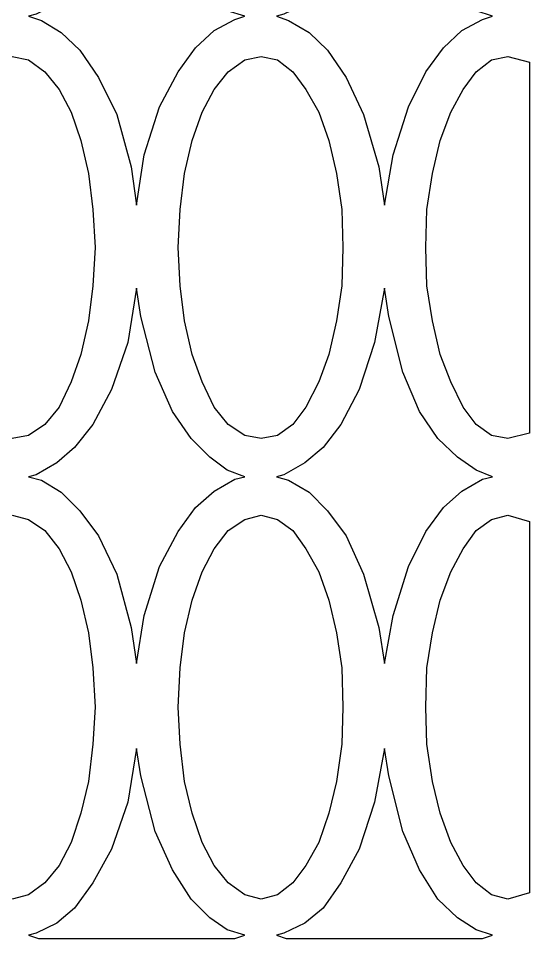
# Model space of a CAD drawing. Header units: centimetres. Extents: x 1.91 to 7.97, y -2.57 to 2.94.
# Drawn here: x 6.441 to 7.973, y -2.574 to 0.184 of the extents above; entities that cross this region are included whole.
import ezdxf

# ---------------------------------------------------------------- set-up
doc = ezdxf.new("R2010")
doc.units = ezdxf.units.CM
doc.header["$MEASUREMENT"] = 0
doc.layers.add('layer 1', color=7, linetype='Continuous')

msp = doc.modelspace()

# ---------------------------------------------------------------- linework, layer by layer
at = {"layer": 'layer 1', "color": 250, "lineweight": 30}
for points, knots in [([(6.79568, 0.75319), (6.79568, 0.75319), (6.80876, 0.66813), (6.80876, 0.66813), (6.80876, 0.66813), (6.80876, 0.66813), (6.85129, 0.50457), (6.85129, 0.50457), (6.85129, 0.50457), (6.85129, 0.50457), (6.90363, 0.3868), (6.90363, 0.3868), (6.90363, 0.3868), (6.90363, 0.3868), (6.95924, 0.30175), (6.95924, 0.30175), (6.95924, 0.30175), (6.95924, 0.30175), (7.01486, 0.24286), (7.01486, 0.24286), (7.01486, 0.24286), (7.01486, 0.24286), (7.0672, 0.20688), (7.0672, 0.20688), (7.0672, 0.20688), (7.0672, 0.20688), (7.11954, 0.19052), (7.11954, 0.19052), (7.11954, 0.19052), (7.11954, 0.19052), (7.0901, 0.18071), (7.0901, 0.18071), (7.0901, 0.18071), (7.0901, 0.18071), (7.02794, 0.14799), (7.02794, 0.14799), (7.02794, 0.14799), (7.02794, 0.14799), (6.97233, 0.09565), (6.97233, 0.09565), (6.97233, 0.09565), (6.97233, 0.09565), (6.91999, 0.02368), (6.91999, 0.02368), (6.91999, 0.02368), (6.91999, 0.02368), (6.86438, -0.081), (6.86438, -0.081), (6.86438, -0.081), (6.86438, -0.081), (6.81858, -0.22494), (6.81858, -0.22494), (6.81858, -0.22494), (6.81858, -0.22494), (6.79568, -0.37542), (6.79568, -0.37542), (6.79568, -0.37542), (6.79568, -0.37542), (6.77932, -0.26092), (6.77932, -0.26092), (6.77932, -0.26092), (6.77932, -0.26092), (6.73679, -0.1039), (6.73679, -0.1039), (6.73679, -0.1039), (6.73679, -0.1039), (6.68118, 0.00733), (6.68118, 0.00733), (6.68118, 0.00733), (6.68118, 0.00733), (6.62557, 0.08911), (6.62557, 0.08911), (6.62557, 0.08911), (6.62557, 0.08911), (6.56996, 0.14145), (6.56996, 0.14145), (6.56996, 0.14145), (6.56996, 0.14145), (6.51107, 0.17743), (6.51107, 0.17743), (6.51107, 0.17743), (6.51107, 0.17743), (6.47182, 0.19052), (6.47182, 0.19052), (6.47182, 0.19052), (6.47182, 0.19052), (6.49471, 0.19706), (6.49471, 0.19706), (6.49471, 0.19706), (6.49471, 0.19706), (6.55687, 0.22651), (6.55687, 0.22651), (6.55687, 0.22651), (6.55687, 0.22651), (6.60921, 0.2723), (6.60921, 0.2723), (6.60921, 0.2723), (6.60921, 0.2723), (6.66483, 0.34427), (6.66483, 0.34427), (6.66483, 0.34427), (6.66483, 0.34427), (6.72044, 0.44568), (6.72044, 0.44568), (6.72044, 0.44568), (6.72044, 0.44568), (6.76951, 0.58962), (6.76951, 0.58962), (6.76951, 0.58962), (6.76951, 0.58962), (6.79568, 0.75319), (6.79568, 0.75319)], [0, 0, 0, 0, 0.0344828, 0.0344828, 0.0344828, 0.0344828, 0.0689655, 0.0689655, 0.0689655, 0.0689655, 0.1034483, 0.1034483, 0.1034483, 0.1034483, 0.137931, 0.137931, 0.137931, 0.137931, 0.1724138, 0.1724138, 0.1724138, 0.1724138, 0.2068966, 0.2068966, 0.2068966, 0.2068966, 0.2413793, 0.2413793, 0.2413793, 0.2413793, 0.2758621, 0.2758621, 0.2758621, 0.2758621, 0.3103448, 0.3103448, 0.3103448, 0.3103448, 0.3448276, 0.3448276, 0.3448276, 0.3448276, 0.3793103, 0.3793103, 0.3793103, 0.3793103, 0.4137931, 0.4137931, 0.4137931, 0.4137931, 0.4482759, 0.4482759, 0.4482759, 0.4482759, 0.4827586, 0.4827586, 0.4827586, 0.4827586, 0.5172414, 0.5172414, 0.5172414, 0.5172414, 0.5517241, 0.5517241, 0.5517241, 0.5517241, 0.5862069, 0.5862069, 0.5862069, 0.5862069, 0.6206897, 0.6206897, 0.6206897, 0.6206897, 0.6551724, 0.6551724, 0.6551724, 0.6551724, 0.6896552, 0.6896552, 0.6896552, 0.6896552, 0.7241379, 0.7241379, 0.7241379, 0.7241379, 0.7586207, 0.7586207, 0.7586207, 0.7586207, 0.7931034, 0.7931034, 0.7931034, 0.7931034, 0.8275862, 0.8275862, 0.8275862, 0.8275862, 0.862069, 0.862069, 0.862069, 0.862069, 0.8965517, 0.8965517, 0.8965517, 0.8965517, 0.9310345, 0.9310345, 0.9310345, 0.9310345, 1, 1, 1, 1]), ([(7.53827, 0.75319), (7.53827, 0.75319), (7.55135, 0.66813), (7.55135, 0.66813), (7.55135, 0.66813), (7.55135, 0.66813), (7.59388, 0.50457), (7.59388, 0.50457), (7.59388, 0.50457), (7.59388, 0.50457), (7.64295, 0.3868), (7.64295, 0.3868), (7.64295, 0.3868), (7.64295, 0.3868), (7.69856, 0.30175), (7.69856, 0.30175), (7.69856, 0.30175), (7.69856, 0.30175), (7.75745, 0.24286), (7.75745, 0.24286), (7.75745, 0.24286), (7.75745, 0.24286), (7.81306, 0.20688), (7.81306, 0.20688), (7.81306, 0.20688), (7.81306, 0.20688), (7.86213, 0.19052), (7.86213, 0.19052), (7.86213, 0.19052), (7.86213, 0.19052), (7.83269, 0.18071), (7.83269, 0.18071), (7.83269, 0.18071), (7.83269, 0.18071), (7.77053, 0.14799), (7.77053, 0.14799), (7.77053, 0.14799), (7.77053, 0.14799), (7.71492, 0.09565), (7.71492, 0.09565), (7.71492, 0.09565), (7.71492, 0.09565), (7.66258, 0.02368), (7.66258, 0.02368), (7.66258, 0.02368), (7.66258, 0.02368), (7.61023, -0.081), (7.61023, -0.081), (7.61023, -0.081), (7.61023, -0.081), (7.56444, -0.22494), (7.56444, -0.22494), (7.56444, -0.22494), (7.56444, -0.22494), (7.53827, -0.37542), (7.53827, -0.37542), (7.53827, -0.37542), (7.53827, -0.37542), (7.52191, -0.26092), (7.52191, -0.26092), (7.52191, -0.26092), (7.52191, -0.26092), (7.47611, -0.1039), (7.47611, -0.1039), (7.47611, -0.1039), (7.47611, -0.1039), (7.42377, 0.00733), (7.42377, 0.00733), (7.42377, 0.00733), (7.42377, 0.00733), (7.36816, 0.08911), (7.36816, 0.08911), (7.36816, 0.08911), (7.36816, 0.08911), (7.31255, 0.14145), (7.31255, 0.14145), (7.31255, 0.14145), (7.31255, 0.14145), (7.25039, 0.17743), (7.25039, 0.17743), (7.25039, 0.17743), (7.25039, 0.17743), (7.21441, 0.19052), (7.21441, 0.19052), (7.21441, 0.19052), (7.21441, 0.19052), (7.2373, 0.19706), (7.2373, 0.19706), (7.2373, 0.19706), (7.2373, 0.19706), (7.29946, 0.22651), (7.29946, 0.22651), (7.29946, 0.22651), (7.29946, 0.22651), (7.35507, 0.2723), (7.35507, 0.2723), (7.35507, 0.2723), (7.35507, 0.2723), (7.40741, 0.34427), (7.40741, 0.34427), (7.40741, 0.34427), (7.40741, 0.34427), (7.46302, 0.44568), (7.46302, 0.44568), (7.46302, 0.44568), (7.46302, 0.44568), (7.50883, 0.58962), (7.50883, 0.58962), (7.50883, 0.58962), (7.50883, 0.58962), (7.53827, 0.75319), (7.53827, 0.75319)], [0, 0, 0, 0, 0.0344828, 0.0344828, 0.0344828, 0.0344828, 0.0689655, 0.0689655, 0.0689655, 0.0689655, 0.1034483, 0.1034483, 0.1034483, 0.1034483, 0.137931, 0.137931, 0.137931, 0.137931, 0.1724138, 0.1724138, 0.1724138, 0.1724138, 0.2068966, 0.2068966, 0.2068966, 0.2068966, 0.2413793, 0.2413793, 0.2413793, 0.2413793, 0.2758621, 0.2758621, 0.2758621, 0.2758621, 0.3103448, 0.3103448, 0.3103448, 0.3103448, 0.3448276, 0.3448276, 0.3448276, 0.3448276, 0.3793103, 0.3793103, 0.3793103, 0.3793103, 0.4137931, 0.4137931, 0.4137931, 0.4137931, 0.4482759, 0.4482759, 0.4482759, 0.4482759, 0.4827586, 0.4827586, 0.4827586, 0.4827586, 0.5172414, 0.5172414, 0.5172414, 0.5172414, 0.5517241, 0.5517241, 0.5517241, 0.5517241, 0.5862069, 0.5862069, 0.5862069, 0.5862069, 0.6206897, 0.6206897, 0.6206897, 0.6206897, 0.6551724, 0.6551724, 0.6551724, 0.6551724, 0.6896552, 0.6896552, 0.6896552, 0.6896552, 0.7241379, 0.7241379, 0.7241379, 0.7241379, 0.7586207, 0.7586207, 0.7586207, 0.7586207, 0.7931034, 0.7931034, 0.7931034, 0.7931034, 0.8275862, 0.8275862, 0.8275862, 0.8275862, 0.862069, 0.862069, 0.862069, 0.862069, 0.8965517, 0.8965517, 0.8965517, 0.8965517, 0.9310345, 0.9310345, 0.9310345, 0.9310345, 1, 1, 1, 1]), ([(6.67137, -0.503), (6.67137, -0.503), (6.66483, -0.3885), (6.66483, -0.3885), (6.66483, -0.3885), (6.66483, -0.3885), (6.65174, -0.28055), (6.65174, -0.28055), (6.65174, -0.28055), (6.65174, -0.28055), (6.62884, -0.18241), (6.62884, -0.18241), (6.62884, -0.18241), (6.62884, -0.18241), (6.5994, -0.09735), (6.5994, -0.09735), (6.5994, -0.09735), (6.5994, -0.09735), (6.56341, -0.02866), (6.56341, -0.02866), (6.56341, -0.02866), (6.56341, -0.02866), (6.52088, 0.02368), (6.52088, 0.02368), (6.52088, 0.02368), (6.52088, 0.02368), (6.47182, 0.05967), (6.47182, 0.05967), (6.47182, 0.05967), (6.47182, 0.05967), (6.42275, 0.06948), (6.42275, 0.06948), (6.42275, 0.06948), (6.42275, 0.06948), (6.37695, 0.05967), (6.37695, 0.05967), (6.37695, 0.05967), (6.37695, 0.05967), (6.33115, 0.02368), (6.33115, 0.02368), (6.33115, 0.02368), (6.33115, 0.02368), (6.28862, -0.02866), (6.28862, -0.02866), (6.28862, -0.02866), (6.28862, -0.02866), (6.24936, -0.09735), (6.24936, -0.09735), (6.24936, -0.09735), (6.24936, -0.09735), (6.21993, -0.18241), (6.21993, -0.18241), (6.21993, -0.18241), (6.21993, -0.18241), (6.19702, -0.28055), (6.19702, -0.28055), (6.19702, -0.28055), (6.19702, -0.28055), (6.18067, -0.3885), (6.18067, -0.3885), (6.18067, -0.3885), (6.18067, -0.3885), (6.1774, -0.503), (6.1774, -0.503), (6.1774, -0.503), (6.1774, -0.503), (6.18067, -0.6175), (6.18067, -0.6175), (6.18067, -0.6175), (6.18067, -0.6175), (6.19702, -0.72218), (6.19702, -0.72218), (6.19702, -0.72218), (6.19702, -0.72218), (6.21993, -0.82358), (6.21993, -0.82358), (6.21993, -0.82358), (6.21993, -0.82358), (6.24936, -0.90537), (6.24936, -0.90537), (6.24936, -0.90537), (6.24936, -0.90537), (6.28862, -0.98061), (6.28862, -0.98061), (6.28862, -0.98061), (6.28862, -0.98061), (6.33115, -1.03295), (6.33115, -1.03295), (6.33115, -1.03295), (6.33115, -1.03295), (6.37695, -1.06567), (6.37695, -1.06567), (6.37695, -1.06567), (6.37695, -1.06567), (6.42275, -1.07548), (6.42275, -1.07548), (6.42275, -1.07548), (6.42275, -1.07548), (6.47182, -1.06567), (6.47182, -1.06567), (6.47182, -1.06567), (6.47182, -1.06567), (6.52088, -1.03295), (6.52088, -1.03295), (6.52088, -1.03295), (6.52088, -1.03295), (6.56341, -0.98061), (6.56341, -0.98061), (6.56341, -0.98061), (6.56341, -0.98061), (6.5994, -0.90537), (6.5994, -0.90537), (6.5994, -0.90537), (6.5994, -0.90537), (6.62884, -0.82358), (6.62884, -0.82358), (6.62884, -0.82358), (6.62884, -0.82358), (6.65174, -0.72218), (6.65174, -0.72218), (6.65174, -0.72218), (6.65174, -0.72218), (6.66483, -0.6175), (6.66483, -0.6175), (6.66483, -0.6175), (6.66483, -0.6175), (6.67137, -0.503), (6.67137, -0.503)], [0, 0, 0, 0, 0.030303, 0.030303, 0.030303, 0.030303, 0.0606061, 0.0606061, 0.0606061, 0.0606061, 0.0909091, 0.0909091, 0.0909091, 0.0909091, 0.1212121, 0.1212121, 0.1212121, 0.1212121, 0.1515152, 0.1515152, 0.1515152, 0.1515152, 0.1818182, 0.1818182, 0.1818182, 0.1818182, 0.2121212, 0.2121212, 0.2121212, 0.2121212, 0.2424242, 0.2424242, 0.2424242, 0.2424242, 0.2727273, 0.2727273, 0.2727273, 0.2727273, 0.3030303, 0.3030303, 0.3030303, 0.3030303, 0.3333333, 0.3333333, 0.3333333, 0.3333333, 0.3636364, 0.3636364, 0.3636364, 0.3636364, 0.3939394, 0.3939394, 0.3939394, 0.3939394, 0.4242424, 0.4242424, 0.4242424, 0.4242424, 0.4545455, 0.4545455, 0.4545455, 0.4545455, 0.4848485, 0.4848485, 0.4848485, 0.4848485, 0.5151515, 0.5151515, 0.5151515, 0.5151515, 0.5454545, 0.5454545, 0.5454545, 0.5454545, 0.5757576, 0.5757576, 0.5757576, 0.5757576, 0.6060606, 0.6060606, 0.6060606, 0.6060606, 0.6363636, 0.6363636, 0.6363636, 0.6363636, 0.6666667, 0.6666667, 0.6666667, 0.6666667, 0.6969697, 0.6969697, 0.6969697, 0.6969697, 0.7272727, 0.7272727, 0.7272727, 0.7272727, 0.7575758, 0.7575758, 0.7575758, 0.7575758, 0.7878788, 0.7878788, 0.7878788, 0.7878788, 0.8181818, 0.8181818, 0.8181818, 0.8181818, 0.8484848, 0.8484848, 0.8484848, 0.8484848, 0.8787879, 0.8787879, 0.8787879, 0.8787879, 0.9090909, 0.9090909, 0.9090909, 0.9090909, 0.9393939, 0.9393939, 0.9393939, 0.9393939, 1, 1, 1, 1]), ([(7.41396, -0.503), (7.41396, -0.503), (7.41068, -0.3885), (7.41068, -0.3885), (7.41068, -0.3885), (7.41068, -0.3885), (7.39433, -0.28055), (7.39433, -0.28055), (7.39433, -0.28055), (7.39433, -0.28055), (7.37143, -0.18241), (7.37143, -0.18241), (7.37143, -0.18241), (7.37143, -0.18241), (7.34199, -0.09735), (7.34199, -0.09735), (7.34199, -0.09735), (7.34199, -0.09735), (7.30273, -0.02866), (7.30273, -0.02866), (7.30273, -0.02866), (7.30273, -0.02866), (7.26348, 0.02368), (7.26348, 0.02368), (7.26348, 0.02368), (7.26348, 0.02368), (7.21768, 0.05967), (7.21768, 0.05967), (7.21768, 0.05967), (7.21768, 0.05967), (7.16861, 0.06948), (7.16861, 0.06948), (7.16861, 0.06948), (7.16861, 0.06948), (7.11954, 0.05967), (7.11954, 0.05967), (7.11954, 0.05967), (7.11954, 0.05967), (7.07047, 0.02368), (7.07047, 0.02368), (7.07047, 0.02368), (7.07047, 0.02368), (7.02794, -0.02866), (7.02794, -0.02866), (7.02794, -0.02866), (7.02794, -0.02866), (6.99195, -0.09735), (6.99195, -0.09735), (6.99195, -0.09735), (6.99195, -0.09735), (6.96251, -0.18241), (6.96251, -0.18241), (6.96251, -0.18241), (6.96251, -0.18241), (6.93961, -0.28055), (6.93961, -0.28055), (6.93961, -0.28055), (6.93961, -0.28055), (6.92653, -0.3885), (6.92653, -0.3885), (6.92653, -0.3885), (6.92653, -0.3885), (6.91999, -0.503), (6.91999, -0.503), (6.91999, -0.503), (6.91999, -0.503), (6.92653, -0.6175), (6.92653, -0.6175), (6.92653, -0.6175), (6.92653, -0.6175), (6.93961, -0.72218), (6.93961, -0.72218), (6.93961, -0.72218), (6.93961, -0.72218), (6.96251, -0.82358), (6.96251, -0.82358), (6.96251, -0.82358), (6.96251, -0.82358), (6.99195, -0.90537), (6.99195, -0.90537), (6.99195, -0.90537), (6.99195, -0.90537), (7.02794, -0.98061), (7.02794, -0.98061), (7.02794, -0.98061), (7.02794, -0.98061), (7.07047, -1.03295), (7.07047, -1.03295), (7.07047, -1.03295), (7.07047, -1.03295), (7.11954, -1.06567), (7.11954, -1.06567), (7.11954, -1.06567), (7.11954, -1.06567), (7.16861, -1.07548), (7.16861, -1.07548), (7.16861, -1.07548), (7.16861, -1.07548), (7.21768, -1.06567), (7.21768, -1.06567), (7.21768, -1.06567), (7.21768, -1.06567), (7.26348, -1.03295), (7.26348, -1.03295), (7.26348, -1.03295), (7.26348, -1.03295), (7.30273, -0.98061), (7.30273, -0.98061), (7.30273, -0.98061), (7.30273, -0.98061), (7.34199, -0.90537), (7.34199, -0.90537), (7.34199, -0.90537), (7.34199, -0.90537), (7.37143, -0.82358), (7.37143, -0.82358), (7.37143, -0.82358), (7.37143, -0.82358), (7.39433, -0.72218), (7.39433, -0.72218), (7.39433, -0.72218), (7.39433, -0.72218), (7.41068, -0.6175), (7.41068, -0.6175), (7.41068, -0.6175), (7.41068, -0.6175), (7.41396, -0.503), (7.41396, -0.503)], [0, 0, 0, 0, 0.030303, 0.030303, 0.030303, 0.030303, 0.0606061, 0.0606061, 0.0606061, 0.0606061, 0.0909091, 0.0909091, 0.0909091, 0.0909091, 0.1212121, 0.1212121, 0.1212121, 0.1212121, 0.1515152, 0.1515152, 0.1515152, 0.1515152, 0.1818182, 0.1818182, 0.1818182, 0.1818182, 0.2121212, 0.2121212, 0.2121212, 0.2121212, 0.2424242, 0.2424242, 0.2424242, 0.2424242, 0.2727273, 0.2727273, 0.2727273, 0.2727273, 0.3030303, 0.3030303, 0.3030303, 0.3030303, 0.3333333, 0.3333333, 0.3333333, 0.3333333, 0.3636364, 0.3636364, 0.3636364, 0.3636364, 0.3939394, 0.3939394, 0.3939394, 0.3939394, 0.4242424, 0.4242424, 0.4242424, 0.4242424, 0.4545455, 0.4545455, 0.4545455, 0.4545455, 0.4848485, 0.4848485, 0.4848485, 0.4848485, 0.5151515, 0.5151515, 0.5151515, 0.5151515, 0.5454545, 0.5454545, 0.5454545, 0.5454545, 0.5757576, 0.5757576, 0.5757576, 0.5757576, 0.6060606, 0.6060606, 0.6060606, 0.6060606, 0.6363636, 0.6363636, 0.6363636, 0.6363636, 0.6666667, 0.6666667, 0.6666667, 0.6666667, 0.6969697, 0.6969697, 0.6969697, 0.6969697, 0.7272727, 0.7272727, 0.7272727, 0.7272727, 0.7575758, 0.7575758, 0.7575758, 0.7575758, 0.7878788, 0.7878788, 0.7878788, 0.7878788, 0.8181818, 0.8181818, 0.8181818, 0.8181818, 0.8484848, 0.8484848, 0.8484848, 0.8484848, 0.8787879, 0.8787879, 0.8787879, 0.8787879, 0.9090909, 0.9090909, 0.9090909, 0.9090909, 0.9393939, 0.9393939, 0.9393939, 0.9393939, 1, 1, 1, 1]), ([(7.97335, 0.05313), (7.97335, 0.05313), (7.90792, 0.06948), (7.90792, 0.06948), (7.90792, 0.06948), (7.90792, 0.06948), (7.85886, 0.05967), (7.85886, 0.05967), (7.85886, 0.05967), (7.85886, 0.05967), (7.81306, 0.02368), (7.81306, 0.02368), (7.81306, 0.02368), (7.81306, 0.02368), (7.7738, -0.02866), (7.7738, -0.02866), (7.7738, -0.02866), (7.7738, -0.02866), (7.73782, -0.09735), (7.73782, -0.09735), (7.73782, -0.09735), (7.73782, -0.09735), (7.7051, -0.18241), (7.7051, -0.18241), (7.7051, -0.18241), (7.7051, -0.18241), (7.6822, -0.28055), (7.6822, -0.28055), (7.6822, -0.28055), (7.6822, -0.28055), (7.66585, -0.3885), (7.66585, -0.3885), (7.66585, -0.3885), (7.66585, -0.3885), (7.66258, -0.503), (7.66258, -0.503), (7.66258, -0.503), (7.66258, -0.503), (7.66585, -0.6175), (7.66585, -0.6175), (7.66585, -0.6175), (7.66585, -0.6175), (7.6822, -0.72218), (7.6822, -0.72218), (7.6822, -0.72218), (7.6822, -0.72218), (7.7051, -0.82358), (7.7051, -0.82358), (7.7051, -0.82358), (7.7051, -0.82358), (7.73782, -0.90537), (7.73782, -0.90537), (7.73782, -0.90537), (7.73782, -0.90537), (7.7738, -0.98061), (7.7738, -0.98061), (7.7738, -0.98061), (7.7738, -0.98061), (7.81306, -1.03295), (7.81306, -1.03295), (7.81306, -1.03295), (7.81306, -1.03295), (7.85886, -1.06567), (7.85886, -1.06567), (7.85886, -1.06567), (7.85886, -1.06567), (7.90792, -1.07548), (7.90792, -1.07548), (7.90792, -1.07548), (7.90792, -1.07548), (7.97335, -1.05912), (7.97335, -1.05912), (7.97335, -1.05912), (7.97335, -1.05912), (7.97335, 0.05313), (7.97335, 0.05313)], [0, 0, 0, 0, 0.05, 0.05, 0.05, 0.05, 0.1, 0.1, 0.1, 0.1, 0.15, 0.15, 0.15, 0.15, 0.2, 0.2, 0.2, 0.2, 0.25, 0.25, 0.25, 0.25, 0.3, 0.3, 0.3, 0.3, 0.35, 0.35, 0.35, 0.35, 0.4, 0.4, 0.4, 0.4, 0.45, 0.45, 0.45, 0.45, 0.5, 0.5, 0.5, 0.5, 0.55, 0.55, 0.55, 0.55, 0.6, 0.6, 0.6, 0.6, 0.65, 0.65, 0.65, 0.65, 0.7, 0.7, 0.7, 0.7, 0.75, 0.75, 0.75, 0.75, 0.8, 0.8, 0.8, 0.8, 0.85, 0.85, 0.85, 0.85, 0.9, 0.9, 0.9, 0.9, 1, 1, 1, 1]), ([(6.79568, -0.62404), (6.79568, -0.62404), (6.80876, -0.70909), (6.80876, -0.70909), (6.80876, -0.70909), (6.80876, -0.70909), (6.85129, -0.87593), (6.85129, -0.87593), (6.85129, -0.87593), (6.85129, -0.87593), (6.90363, -0.9937), (6.90363, -0.9937), (6.90363, -0.9937), (6.90363, -0.9937), (6.95924, -1.07548), (6.95924, -1.07548), (6.95924, -1.07548), (6.95924, -1.07548), (7.01486, -1.1311), (7.01486, -1.1311), (7.01486, -1.1311), (7.01486, -1.1311), (7.0672, -1.17035), (7.0672, -1.17035), (7.0672, -1.17035), (7.0672, -1.17035), (7.11954, -1.18998), (7.11954, -1.18998), (7.11954, -1.18998), (7.11954, -1.18998), (7.0901, -1.19652), (7.0901, -1.19652), (7.0901, -1.19652), (7.0901, -1.19652), (7.02794, -1.23249), (7.02794, -1.23249), (7.02794, -1.23249), (7.02794, -1.23249), (6.97233, -1.28157), (6.97233, -1.28157), (6.97233, -1.28157), (6.97233, -1.28157), (6.91999, -1.35354), (6.91999, -1.35354), (6.91999, -1.35354), (6.91999, -1.35354), (6.86438, -1.45822), (6.86438, -1.45822), (6.86438, -1.45822), (6.86438, -1.45822), (6.81858, -1.60543), (6.81858, -1.60543), (6.81858, -1.60543), (6.81858, -1.60543), (6.79568, -1.74937), (6.79568, -1.74937), (6.79568, -1.74937), (6.79568, -1.74937), (6.77932, -1.64141), (6.77932, -1.64141), (6.77932, -1.64141), (6.77932, -1.64141), (6.73679, -1.48113), (6.73679, -1.48113), (6.73679, -1.48113), (6.73679, -1.48113), (6.68118, -1.36663), (6.68118, -1.36663), (6.68118, -1.36663), (6.68118, -1.36663), (6.62557, -1.29139), (6.62557, -1.29139), (6.62557, -1.29139), (6.62557, -1.29139), (6.56996, -1.23578), (6.56996, -1.23578), (6.56996, -1.23578), (6.56996, -1.23578), (6.51107, -1.19979), (6.51107, -1.19979), (6.51107, -1.19979), (6.51107, -1.19979), (6.47182, -1.18998), (6.47182, -1.18998), (6.47182, -1.18998), (6.47182, -1.18998), (6.49471, -1.18344), (6.49471, -1.18344), (6.49471, -1.18344), (6.49471, -1.18344), (6.55687, -1.14745), (6.55687, -1.14745), (6.55687, -1.14745), (6.55687, -1.14745), (6.60921, -1.10165), (6.60921, -1.10165), (6.60921, -1.10165), (6.60921, -1.10165), (6.66483, -1.03295), (6.66483, -1.03295), (6.66483, -1.03295), (6.66483, -1.03295), (6.72044, -0.92827), (6.72044, -0.92827), (6.72044, -0.92827), (6.72044, -0.92827), (6.76951, -0.7876), (6.76951, -0.7876), (6.76951, -0.7876), (6.76951, -0.7876), (6.79568, -0.62404), (6.79568, -0.62404)], [0, 0, 0, 0, 0.0344828, 0.0344828, 0.0344828, 0.0344828, 0.0689655, 0.0689655, 0.0689655, 0.0689655, 0.1034483, 0.1034483, 0.1034483, 0.1034483, 0.137931, 0.137931, 0.137931, 0.137931, 0.1724138, 0.1724138, 0.1724138, 0.1724138, 0.2068966, 0.2068966, 0.2068966, 0.2068966, 0.2413793, 0.2413793, 0.2413793, 0.2413793, 0.2758621, 0.2758621, 0.2758621, 0.2758621, 0.3103448, 0.3103448, 0.3103448, 0.3103448, 0.3448276, 0.3448276, 0.3448276, 0.3448276, 0.3793103, 0.3793103, 0.3793103, 0.3793103, 0.4137931, 0.4137931, 0.4137931, 0.4137931, 0.4482759, 0.4482759, 0.4482759, 0.4482759, 0.4827586, 0.4827586, 0.4827586, 0.4827586, 0.5172414, 0.5172414, 0.5172414, 0.5172414, 0.5517241, 0.5517241, 0.5517241, 0.5517241, 0.5862069, 0.5862069, 0.5862069, 0.5862069, 0.6206897, 0.6206897, 0.6206897, 0.6206897, 0.6551724, 0.6551724, 0.6551724, 0.6551724, 0.6896552, 0.6896552, 0.6896552, 0.6896552, 0.7241379, 0.7241379, 0.7241379, 0.7241379, 0.7586207, 0.7586207, 0.7586207, 0.7586207, 0.7931034, 0.7931034, 0.7931034, 0.7931034, 0.8275862, 0.8275862, 0.8275862, 0.8275862, 0.862069, 0.862069, 0.862069, 0.862069, 0.8965517, 0.8965517, 0.8965517, 0.8965517, 0.9310345, 0.9310345, 0.9310345, 0.9310345, 1, 1, 1, 1]), ([(7.53827, -0.62404), (7.53827, -0.62404), (7.55135, -0.70909), (7.55135, -0.70909), (7.55135, -0.70909), (7.55135, -0.70909), (7.59388, -0.87593), (7.59388, -0.87593), (7.59388, -0.87593), (7.59388, -0.87593), (7.64295, -0.9937), (7.64295, -0.9937), (7.64295, -0.9937), (7.64295, -0.9937), (7.69856, -1.07548), (7.69856, -1.07548), (7.69856, -1.07548), (7.69856, -1.07548), (7.75745, -1.1311), (7.75745, -1.1311), (7.75745, -1.1311), (7.75745, -1.1311), (7.81306, -1.17035), (7.81306, -1.17035), (7.81306, -1.17035), (7.81306, -1.17035), (7.86213, -1.18998), (7.86213, -1.18998), (7.86213, -1.18998), (7.86213, -1.18998), (7.83269, -1.19652), (7.83269, -1.19652), (7.83269, -1.19652), (7.83269, -1.19652), (7.77053, -1.23249), (7.77053, -1.23249), (7.77053, -1.23249), (7.77053, -1.23249), (7.71492, -1.28157), (7.71492, -1.28157), (7.71492, -1.28157), (7.71492, -1.28157), (7.66258, -1.35354), (7.66258, -1.35354), (7.66258, -1.35354), (7.66258, -1.35354), (7.61023, -1.45822), (7.61023, -1.45822), (7.61023, -1.45822), (7.61023, -1.45822), (7.56444, -1.60543), (7.56444, -1.60543), (7.56444, -1.60543), (7.56444, -1.60543), (7.53827, -1.74937), (7.53827, -1.74937), (7.53827, -1.74937), (7.53827, -1.74937), (7.52191, -1.64141), (7.52191, -1.64141), (7.52191, -1.64141), (7.52191, -1.64141), (7.47611, -1.48113), (7.47611, -1.48113), (7.47611, -1.48113), (7.47611, -1.48113), (7.42377, -1.36663), (7.42377, -1.36663), (7.42377, -1.36663), (7.42377, -1.36663), (7.36816, -1.29139), (7.36816, -1.29139), (7.36816, -1.29139), (7.36816, -1.29139), (7.31255, -1.23578), (7.31255, -1.23578), (7.31255, -1.23578), (7.31255, -1.23578), (7.25039, -1.19979), (7.25039, -1.19979), (7.25039, -1.19979), (7.25039, -1.19979), (7.21441, -1.18998), (7.21441, -1.18998), (7.21441, -1.18998), (7.21441, -1.18998), (7.2373, -1.18344), (7.2373, -1.18344), (7.2373, -1.18344), (7.2373, -1.18344), (7.29946, -1.14745), (7.29946, -1.14745), (7.29946, -1.14745), (7.29946, -1.14745), (7.35507, -1.10165), (7.35507, -1.10165), (7.35507, -1.10165), (7.35507, -1.10165), (7.40741, -1.03295), (7.40741, -1.03295), (7.40741, -1.03295), (7.40741, -1.03295), (7.46302, -0.92827), (7.46302, -0.92827), (7.46302, -0.92827), (7.46302, -0.92827), (7.50883, -0.7876), (7.50883, -0.7876), (7.50883, -0.7876), (7.50883, -0.7876), (7.53827, -0.62404), (7.53827, -0.62404)], [0, 0, 0, 0, 0.0344828, 0.0344828, 0.0344828, 0.0344828, 0.0689655, 0.0689655, 0.0689655, 0.0689655, 0.1034483, 0.1034483, 0.1034483, 0.1034483, 0.137931, 0.137931, 0.137931, 0.137931, 0.1724138, 0.1724138, 0.1724138, 0.1724138, 0.2068966, 0.2068966, 0.2068966, 0.2068966, 0.2413793, 0.2413793, 0.2413793, 0.2413793, 0.2758621, 0.2758621, 0.2758621, 0.2758621, 0.3103448, 0.3103448, 0.3103448, 0.3103448, 0.3448276, 0.3448276, 0.3448276, 0.3448276, 0.3793103, 0.3793103, 0.3793103, 0.3793103, 0.4137931, 0.4137931, 0.4137931, 0.4137931, 0.4482759, 0.4482759, 0.4482759, 0.4482759, 0.4827586, 0.4827586, 0.4827586, 0.4827586, 0.5172414, 0.5172414, 0.5172414, 0.5172414, 0.5517241, 0.5517241, 0.5517241, 0.5517241, 0.5862069, 0.5862069, 0.5862069, 0.5862069, 0.6206897, 0.6206897, 0.6206897, 0.6206897, 0.6551724, 0.6551724, 0.6551724, 0.6551724, 0.6896552, 0.6896552, 0.6896552, 0.6896552, 0.7241379, 0.7241379, 0.7241379, 0.7241379, 0.7586207, 0.7586207, 0.7586207, 0.7586207, 0.7931034, 0.7931034, 0.7931034, 0.7931034, 0.8275862, 0.8275862, 0.8275862, 0.8275862, 0.862069, 0.862069, 0.862069, 0.862069, 0.8965517, 0.8965517, 0.8965517, 0.8965517, 0.9310345, 0.9310345, 0.9310345, 0.9310345, 1, 1, 1, 1]), ([(6.67137, -1.88023), (6.67137, -1.88023), (6.66483, -1.76246), (6.66483, -1.76246), (6.66483, -1.76246), (6.66483, -1.76246), (6.65174, -1.65778), (6.65174, -1.65778), (6.65174, -1.65778), (6.65174, -1.65778), (6.62884, -1.55964), (6.62884, -1.55964), (6.62884, -1.55964), (6.62884, -1.55964), (6.5994, -1.47458), (6.5994, -1.47458), (6.5994, -1.47458), (6.5994, -1.47458), (6.56341, -1.40588), (6.56341, -1.40588), (6.56341, -1.40588), (6.56341, -1.40588), (6.52088, -1.35027), (6.52088, -1.35027), (6.52088, -1.35027), (6.52088, -1.35027), (6.47182, -1.31756), (6.47182, -1.31756), (6.47182, -1.31756), (6.47182, -1.31756), (6.42275, -1.30447), (6.42275, -1.30447), (6.42275, -1.30447), (6.42275, -1.30447), (6.37695, -1.31756), (6.37695, -1.31756), (6.37695, -1.31756), (6.37695, -1.31756), (6.33115, -1.35027), (6.33115, -1.35027), (6.33115, -1.35027), (6.33115, -1.35027), (6.28862, -1.40588), (6.28862, -1.40588), (6.28862, -1.40588), (6.28862, -1.40588), (6.24936, -1.47458), (6.24936, -1.47458), (6.24936, -1.47458), (6.24936, -1.47458), (6.21993, -1.55964), (6.21993, -1.55964), (6.21993, -1.55964), (6.21993, -1.55964), (6.19702, -1.65778), (6.19702, -1.65778), (6.19702, -1.65778), (6.19702, -1.65778), (6.18067, -1.76246), (6.18067, -1.76246), (6.18067, -1.76246), (6.18067, -1.76246), (6.1774, -1.88023), (6.1774, -1.88023), (6.1774, -1.88023), (6.1774, -1.88023), (6.18067, -1.99145), (6.18067, -1.99145), (6.18067, -1.99145), (6.18067, -1.99145), (6.19702, -2.10268), (6.19702, -2.10268), (6.19702, -2.10268), (6.19702, -2.10268), (6.21993, -2.19754), (6.21993, -2.19754), (6.21993, -2.19754), (6.21993, -2.19754), (6.24936, -2.28587), (6.24936, -2.28587), (6.24936, -2.28587), (6.24936, -2.28587), (6.28862, -2.35457), (6.28862, -2.35457), (6.28862, -2.35457), (6.28862, -2.35457), (6.33115, -2.40691), (6.33115, -2.40691), (6.33115, -2.40691), (6.33115, -2.40691), (6.37695, -2.44289), (6.37695, -2.44289), (6.37695, -2.44289), (6.37695, -2.44289), (6.42275, -2.45598), (6.42275, -2.45598), (6.42275, -2.45598), (6.42275, -2.45598), (6.47182, -2.44289), (6.47182, -2.44289), (6.47182, -2.44289), (6.47182, -2.44289), (6.52088, -2.40691), (6.52088, -2.40691), (6.52088, -2.40691), (6.52088, -2.40691), (6.56341, -2.35457), (6.56341, -2.35457), (6.56341, -2.35457), (6.56341, -2.35457), (6.5994, -2.28587), (6.5994, -2.28587), (6.5994, -2.28587), (6.5994, -2.28587), (6.62884, -2.19754), (6.62884, -2.19754), (6.62884, -2.19754), (6.62884, -2.19754), (6.65174, -2.10268), (6.65174, -2.10268), (6.65174, -2.10268), (6.65174, -2.10268), (6.66483, -1.99145), (6.66483, -1.99145), (6.66483, -1.99145), (6.66483, -1.99145), (6.67137, -1.88023), (6.67137, -1.88023)], [0, 0, 0, 0, 0.030303, 0.030303, 0.030303, 0.030303, 0.0606061, 0.0606061, 0.0606061, 0.0606061, 0.0909091, 0.0909091, 0.0909091, 0.0909091, 0.1212121, 0.1212121, 0.1212121, 0.1212121, 0.1515152, 0.1515152, 0.1515152, 0.1515152, 0.1818182, 0.1818182, 0.1818182, 0.1818182, 0.2121212, 0.2121212, 0.2121212, 0.2121212, 0.2424242, 0.2424242, 0.2424242, 0.2424242, 0.2727273, 0.2727273, 0.2727273, 0.2727273, 0.3030303, 0.3030303, 0.3030303, 0.3030303, 0.3333333, 0.3333333, 0.3333333, 0.3333333, 0.3636364, 0.3636364, 0.3636364, 0.3636364, 0.3939394, 0.3939394, 0.3939394, 0.3939394, 0.4242424, 0.4242424, 0.4242424, 0.4242424, 0.4545455, 0.4545455, 0.4545455, 0.4545455, 0.4848485, 0.4848485, 0.4848485, 0.4848485, 0.5151515, 0.5151515, 0.5151515, 0.5151515, 0.5454545, 0.5454545, 0.5454545, 0.5454545, 0.5757576, 0.5757576, 0.5757576, 0.5757576, 0.6060606, 0.6060606, 0.6060606, 0.6060606, 0.6363636, 0.6363636, 0.6363636, 0.6363636, 0.6666667, 0.6666667, 0.6666667, 0.6666667, 0.6969697, 0.6969697, 0.6969697, 0.6969697, 0.7272727, 0.7272727, 0.7272727, 0.7272727, 0.7575758, 0.7575758, 0.7575758, 0.7575758, 0.7878788, 0.7878788, 0.7878788, 0.7878788, 0.8181818, 0.8181818, 0.8181818, 0.8181818, 0.8484848, 0.8484848, 0.8484848, 0.8484848, 0.8787879, 0.8787879, 0.8787879, 0.8787879, 0.9090909, 0.9090909, 0.9090909, 0.9090909, 0.9393939, 0.9393939, 0.9393939, 0.9393939, 1, 1, 1, 1]), ([(7.41396, -1.88023), (7.41396, -1.88023), (7.41068, -1.76246), (7.41068, -1.76246), (7.41068, -1.76246), (7.41068, -1.76246), (7.39433, -1.65778), (7.39433, -1.65778), (7.39433, -1.65778), (7.39433, -1.65778), (7.37143, -1.55964), (7.37143, -1.55964), (7.37143, -1.55964), (7.37143, -1.55964), (7.34199, -1.47458), (7.34199, -1.47458), (7.34199, -1.47458), (7.34199, -1.47458), (7.30273, -1.40588), (7.30273, -1.40588), (7.30273, -1.40588), (7.30273, -1.40588), (7.26348, -1.35027), (7.26348, -1.35027), (7.26348, -1.35027), (7.26348, -1.35027), (7.21768, -1.31756), (7.21768, -1.31756), (7.21768, -1.31756), (7.21768, -1.31756), (7.16861, -1.30447), (7.16861, -1.30447), (7.16861, -1.30447), (7.16861, -1.30447), (7.11954, -1.31756), (7.11954, -1.31756), (7.11954, -1.31756), (7.11954, -1.31756), (7.07047, -1.35027), (7.07047, -1.35027), (7.07047, -1.35027), (7.07047, -1.35027), (7.02794, -1.40588), (7.02794, -1.40588), (7.02794, -1.40588), (7.02794, -1.40588), (6.99195, -1.47458), (6.99195, -1.47458), (6.99195, -1.47458), (6.99195, -1.47458), (6.96251, -1.55964), (6.96251, -1.55964), (6.96251, -1.55964), (6.96251, -1.55964), (6.93961, -1.65778), (6.93961, -1.65778), (6.93961, -1.65778), (6.93961, -1.65778), (6.92653, -1.76246), (6.92653, -1.76246), (6.92653, -1.76246), (6.92653, -1.76246), (6.91999, -1.88023), (6.91999, -1.88023), (6.91999, -1.88023), (6.91999, -1.88023), (6.92653, -1.99145), (6.92653, -1.99145), (6.92653, -1.99145), (6.92653, -1.99145), (6.93961, -2.10268), (6.93961, -2.10268), (6.93961, -2.10268), (6.93961, -2.10268), (6.96251, -2.19754), (6.96251, -2.19754), (6.96251, -2.19754), (6.96251, -2.19754), (6.99195, -2.28587), (6.99195, -2.28587), (6.99195, -2.28587), (6.99195, -2.28587), (7.02794, -2.35457), (7.02794, -2.35457), (7.02794, -2.35457), (7.02794, -2.35457), (7.07047, -2.40691), (7.07047, -2.40691), (7.07047, -2.40691), (7.07047, -2.40691), (7.11954, -2.44289), (7.11954, -2.44289), (7.11954, -2.44289), (7.11954, -2.44289), (7.16861, -2.45598), (7.16861, -2.45598), (7.16861, -2.45598), (7.16861, -2.45598), (7.21768, -2.44289), (7.21768, -2.44289), (7.21768, -2.44289), (7.21768, -2.44289), (7.26348, -2.40691), (7.26348, -2.40691), (7.26348, -2.40691), (7.26348, -2.40691), (7.30273, -2.35457), (7.30273, -2.35457), (7.30273, -2.35457), (7.30273, -2.35457), (7.34199, -2.28587), (7.34199, -2.28587), (7.34199, -2.28587), (7.34199, -2.28587), (7.37143, -2.19754), (7.37143, -2.19754), (7.37143, -2.19754), (7.37143, -2.19754), (7.39433, -2.10268), (7.39433, -2.10268), (7.39433, -2.10268), (7.39433, -2.10268), (7.41068, -1.99145), (7.41068, -1.99145), (7.41068, -1.99145), (7.41068, -1.99145), (7.41396, -1.88023), (7.41396, -1.88023)], [0, 0, 0, 0, 0.030303, 0.030303, 0.030303, 0.030303, 0.0606061, 0.0606061, 0.0606061, 0.0606061, 0.0909091, 0.0909091, 0.0909091, 0.0909091, 0.1212121, 0.1212121, 0.1212121, 0.1212121, 0.1515152, 0.1515152, 0.1515152, 0.1515152, 0.1818182, 0.1818182, 0.1818182, 0.1818182, 0.2121212, 0.2121212, 0.2121212, 0.2121212, 0.2424242, 0.2424242, 0.2424242, 0.2424242, 0.2727273, 0.2727273, 0.2727273, 0.2727273, 0.3030303, 0.3030303, 0.3030303, 0.3030303, 0.3333333, 0.3333333, 0.3333333, 0.3333333, 0.3636364, 0.3636364, 0.3636364, 0.3636364, 0.3939394, 0.3939394, 0.3939394, 0.3939394, 0.4242424, 0.4242424, 0.4242424, 0.4242424, 0.4545455, 0.4545455, 0.4545455, 0.4545455, 0.4848485, 0.4848485, 0.4848485, 0.4848485, 0.5151515, 0.5151515, 0.5151515, 0.5151515, 0.5454545, 0.5454545, 0.5454545, 0.5454545, 0.5757576, 0.5757576, 0.5757576, 0.5757576, 0.6060606, 0.6060606, 0.6060606, 0.6060606, 0.6363636, 0.6363636, 0.6363636, 0.6363636, 0.6666667, 0.6666667, 0.6666667, 0.6666667, 0.6969697, 0.6969697, 0.6969697, 0.6969697, 0.7272727, 0.7272727, 0.7272727, 0.7272727, 0.7575758, 0.7575758, 0.7575758, 0.7575758, 0.7878788, 0.7878788, 0.7878788, 0.7878788, 0.8181818, 0.8181818, 0.8181818, 0.8181818, 0.8484848, 0.8484848, 0.8484848, 0.8484848, 0.8787879, 0.8787879, 0.8787879, 0.8787879, 0.9090909, 0.9090909, 0.9090909, 0.9090909, 0.9393939, 0.9393939, 0.9393939, 0.9393939, 1, 1, 1, 1]), ([(7.97335, -1.3241), (7.97335, -1.3241), (7.90792, -1.30447), (7.90792, -1.30447), (7.90792, -1.30447), (7.90792, -1.30447), (7.85886, -1.31756), (7.85886, -1.31756), (7.85886, -1.31756), (7.85886, -1.31756), (7.81306, -1.35027), (7.81306, -1.35027), (7.81306, -1.35027), (7.81306, -1.35027), (7.7738, -1.40588), (7.7738, -1.40588), (7.7738, -1.40588), (7.7738, -1.40588), (7.73782, -1.47458), (7.73782, -1.47458), (7.73782, -1.47458), (7.73782, -1.47458), (7.7051, -1.55964), (7.7051, -1.55964), (7.7051, -1.55964), (7.7051, -1.55964), (7.6822, -1.65778), (7.6822, -1.65778), (7.6822, -1.65778), (7.6822, -1.65778), (7.66585, -1.76246), (7.66585, -1.76246), (7.66585, -1.76246), (7.66585, -1.76246), (7.66258, -1.88023), (7.66258, -1.88023), (7.66258, -1.88023), (7.66258, -1.88023), (7.66585, -1.99145), (7.66585, -1.99145), (7.66585, -1.99145), (7.66585, -1.99145), (7.6822, -2.10268), (7.6822, -2.10268), (7.6822, -2.10268), (7.6822, -2.10268), (7.7051, -2.19754), (7.7051, -2.19754), (7.7051, -2.19754), (7.7051, -2.19754), (7.73782, -2.28587), (7.73782, -2.28587), (7.73782, -2.28587), (7.73782, -2.28587), (7.7738, -2.35457), (7.7738, -2.35457), (7.7738, -2.35457), (7.7738, -2.35457), (7.81306, -2.40691), (7.81306, -2.40691), (7.81306, -2.40691), (7.81306, -2.40691), (7.85886, -2.44289), (7.85886, -2.44289), (7.85886, -2.44289), (7.85886, -2.44289), (7.90792, -2.45598), (7.90792, -2.45598), (7.90792, -2.45598), (7.90792, -2.45598), (7.97335, -2.43635), (7.97335, -2.43635), (7.97335, -2.43635), (7.97335, -2.43635), (7.97335, -1.3241), (7.97335, -1.3241)], [0, 0, 0, 0, 0.05, 0.05, 0.05, 0.05, 0.1, 0.1, 0.1, 0.1, 0.15, 0.15, 0.15, 0.15, 0.2, 0.2, 0.2, 0.2, 0.25, 0.25, 0.25, 0.25, 0.3, 0.3, 0.3, 0.3, 0.35, 0.35, 0.35, 0.35, 0.4, 0.4, 0.4, 0.4, 0.45, 0.45, 0.45, 0.45, 0.5, 0.5, 0.5, 0.5, 0.55, 0.55, 0.55, 0.55, 0.6, 0.6, 0.6, 0.6, 0.65, 0.65, 0.65, 0.65, 0.7, 0.7, 0.7, 0.7, 0.75, 0.75, 0.75, 0.75, 0.8, 0.8, 0.8, 0.8, 0.85, 0.85, 0.85, 0.85, 0.9, 0.9, 0.9, 0.9, 1, 1, 1, 1]), ([(6.50126, -2.57375), (6.50126, -2.57375), (6.47182, -2.56393), (6.47182, -2.56393), (6.47182, -2.56393), (6.47182, -2.56393), (6.49471, -2.55739), (6.49471, -2.55739), (6.49471, -2.55739), (6.49471, -2.55739), (6.55687, -2.52795), (6.55687, -2.52795), (6.55687, -2.52795), (6.55687, -2.52795), (6.60921, -2.48215), (6.60921, -2.48215), (6.60921, -2.48215), (6.60921, -2.48215), (6.66483, -2.40691), (6.66483, -2.40691), (6.66483, -2.40691), (6.66483, -2.40691), (6.72044, -2.3055), (6.72044, -2.3055), (6.72044, -2.3055), (6.72044, -2.3055), (6.76951, -2.16483), (6.76951, -2.16483), (6.76951, -2.16483), (6.76951, -2.16483), (6.79568, -2.00454), (6.79568, -2.00454), (6.79568, -2.00454), (6.79568, -2.00454), (6.80876, -2.08632), (6.80876, -2.08632), (6.80876, -2.08632), (6.80876, -2.08632), (6.85129, -2.25316), (6.85129, -2.25316), (6.85129, -2.25316), (6.85129, -2.25316), (6.90363, -2.36765), (6.90363, -2.36765), (6.90363, -2.36765), (6.90363, -2.36765), (6.95924, -2.45598), (6.95924, -2.45598), (6.95924, -2.45598), (6.95924, -2.45598), (7.01486, -2.51159), (7.01486, -2.51159), (7.01486, -2.51159), (7.01486, -2.51159), (7.0672, -2.54758), (7.0672, -2.54758), (7.0672, -2.54758), (7.0672, -2.54758), (7.11954, -2.56393), (7.11954, -2.56393), (7.11954, -2.56393), (7.11954, -2.56393), (7.0901, -2.57375), (7.0901, -2.57375), (7.0901, -2.57375), (7.0901, -2.57375), (6.50126, -2.57375), (6.50126, -2.57375)], [0, 0, 0, 0, 0.0555556, 0.0555556, 0.0555556, 0.0555556, 0.1111111, 0.1111111, 0.1111111, 0.1111111, 0.1666667, 0.1666667, 0.1666667, 0.1666667, 0.2222222, 0.2222222, 0.2222222, 0.2222222, 0.2777778, 0.2777778, 0.2777778, 0.2777778, 0.3333333, 0.3333333, 0.3333333, 0.3333333, 0.3888889, 0.3888889, 0.3888889, 0.3888889, 0.4444444, 0.4444444, 0.4444444, 0.4444444, 0.5, 0.5, 0.5, 0.5, 0.5555556, 0.5555556, 0.5555556, 0.5555556, 0.6111111, 0.6111111, 0.6111111, 0.6111111, 0.6666667, 0.6666667, 0.6666667, 0.6666667, 0.7222222, 0.7222222, 0.7222222, 0.7222222, 0.7777778, 0.7777778, 0.7777778, 0.7777778, 0.8333333, 0.8333333, 0.8333333, 0.8333333, 0.8888889, 0.8888889, 0.8888889, 0.8888889, 1, 1, 1, 1]), ([(7.24385, -2.57375), (7.24385, -2.57375), (7.21441, -2.56393), (7.21441, -2.56393), (7.21441, -2.56393), (7.21441, -2.56393), (7.2373, -2.55739), (7.2373, -2.55739), (7.2373, -2.55739), (7.2373, -2.55739), (7.29946, -2.52795), (7.29946, -2.52795), (7.29946, -2.52795), (7.29946, -2.52795), (7.35507, -2.48215), (7.35507, -2.48215), (7.35507, -2.48215), (7.35507, -2.48215), (7.40741, -2.40691), (7.40741, -2.40691), (7.40741, -2.40691), (7.40741, -2.40691), (7.46302, -2.3055), (7.46302, -2.3055), (7.46302, -2.3055), (7.46302, -2.3055), (7.50883, -2.16483), (7.50883, -2.16483), (7.50883, -2.16483), (7.50883, -2.16483), (7.53827, -2.00454), (7.53827, -2.00454), (7.53827, -2.00454), (7.53827, -2.00454), (7.55135, -2.08632), (7.55135, -2.08632), (7.55135, -2.08632), (7.55135, -2.08632), (7.59388, -2.25316), (7.59388, -2.25316), (7.59388, -2.25316), (7.59388, -2.25316), (7.64295, -2.36765), (7.64295, -2.36765), (7.64295, -2.36765), (7.64295, -2.36765), (7.69856, -2.45598), (7.69856, -2.45598), (7.69856, -2.45598), (7.69856, -2.45598), (7.75745, -2.51159), (7.75745, -2.51159), (7.75745, -2.51159), (7.75745, -2.51159), (7.81306, -2.54758), (7.81306, -2.54758), (7.81306, -2.54758), (7.81306, -2.54758), (7.86213, -2.56393), (7.86213, -2.56393), (7.86213, -2.56393), (7.86213, -2.56393), (7.83269, -2.57375), (7.83269, -2.57375), (7.83269, -2.57375), (7.83269, -2.57375), (7.24385, -2.57375), (7.24385, -2.57375)], [0, 0, 0, 0, 0.0555556, 0.0555556, 0.0555556, 0.0555556, 0.1111111, 0.1111111, 0.1111111, 0.1111111, 0.1666667, 0.1666667, 0.1666667, 0.1666667, 0.2222222, 0.2222222, 0.2222222, 0.2222222, 0.2777778, 0.2777778, 0.2777778, 0.2777778, 0.3333333, 0.3333333, 0.3333333, 0.3333333, 0.3888889, 0.3888889, 0.3888889, 0.3888889, 0.4444444, 0.4444444, 0.4444444, 0.4444444, 0.5, 0.5, 0.5, 0.5, 0.5555556, 0.5555556, 0.5555556, 0.5555556, 0.6111111, 0.6111111, 0.6111111, 0.6111111, 0.6666667, 0.6666667, 0.6666667, 0.6666667, 0.7222222, 0.7222222, 0.7222222, 0.7222222, 0.7777778, 0.7777778, 0.7777778, 0.7777778, 0.8333333, 0.8333333, 0.8333333, 0.8333333, 0.8888889, 0.8888889, 0.8888889, 0.8888889, 1, 1, 1, 1])]:
    msp.add_open_spline(points, degree=3, knots=knots, dxfattribs=at)

doc.saveas('drawing.dxf')
